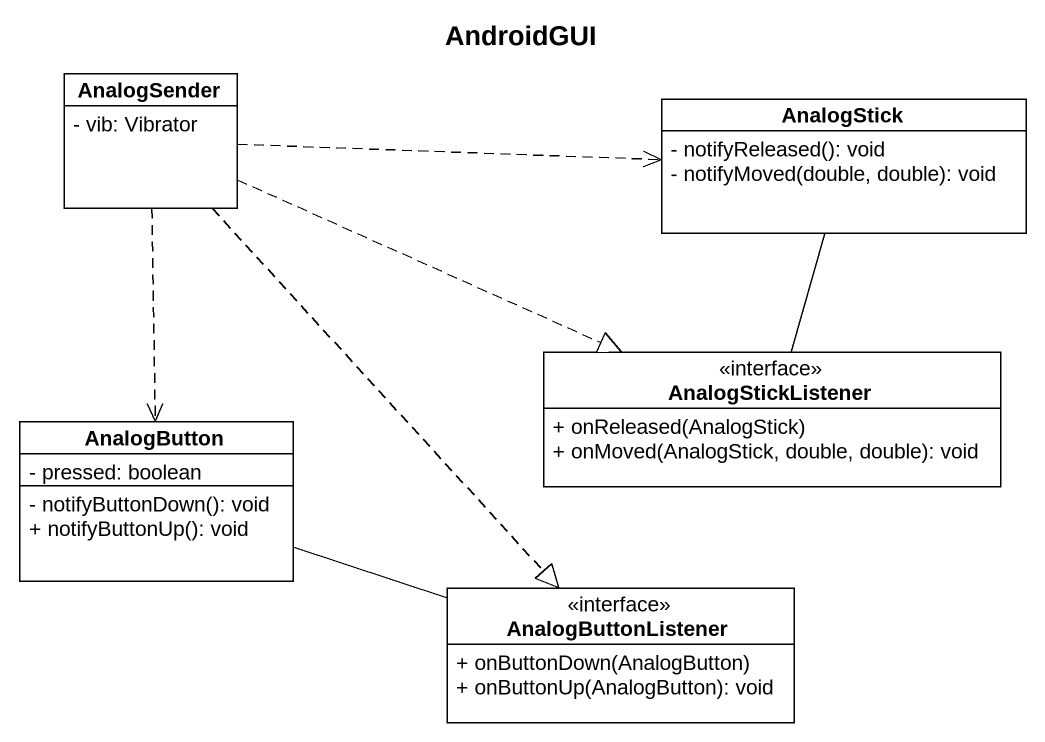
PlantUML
@startuml
title AndroidGUI
hide circle
hide empty members
skinparam classAttributeIconSize 0
class AnalogSender {
  - vib: Vibrator
}
class AnalogStick {
  - notifyReleased(): void
  - notifyMoved(double, double): void
}
class AnalogButton {
  - pressed: boolean
  - notifyButtonDown(): void
  + notifyButtonUp(): void
}
class AnalogStickListener <<interface>> {
  + onReleased(AnalogStick)
  + onMoved(AnalogStick, double, double): void
}
class AnalogButtonListener <<interface>> {
  + onButtonDown(AnalogButton)
  + onButtonUp(AnalogButton): void
}
AnalogSender .right.> AnalogStick
AnalogSender ..> AnalogButton
AnalogSender .right.|> AnalogStickListener
AnalogSender ..|> AnalogButtonListener
AnalogButton -right- AnalogButtonListener
AnalogStickListener -up- AnalogStick
@enduml
